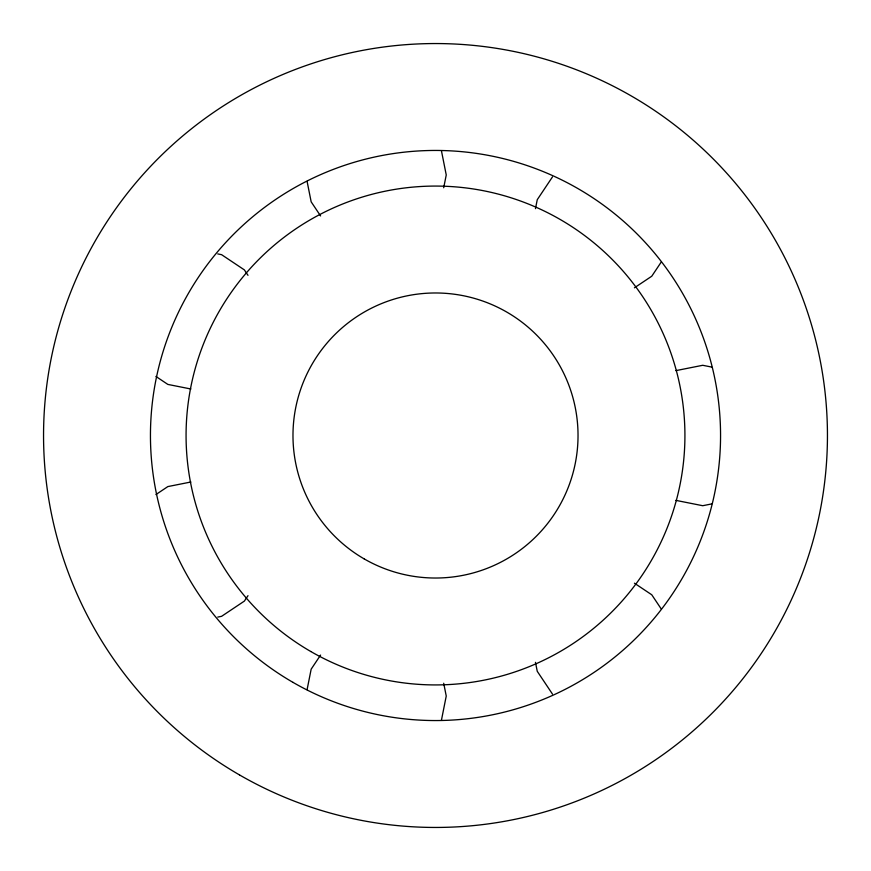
<?xml version="1.0" encoding="UTF-8"?>
<svg xmlns="http://www.w3.org/2000/svg" width="871" height="871" viewBox="0 0 871 871"><rect width="100%" height="100%" fill="white"/><g stroke="black" fill="none" stroke-linecap="round" stroke-linejoin="round"><path stroke-width="1.31" d="M307.093 689.636L311.165 669.168L320.582 655.068M443.698 187.755L446.246 174.962L441.412 150.65M535.469 208.648L537.255 199.699L552.475 176.911M441.412 720.35L446.246 696.038L443.698 683.245M247.995 595.677L244.37 601.099L221.593 616.32L217.761 617.082M661.187 262.117L651.769 276.216L634.415 287.811M155.92 494.554L167.853 486.584L190.891 482.001M675.874 370.632L702.734 365.287L711.694 367.072M711.694 503.928L702.734 505.713L675.874 500.368M217.761 253.918L221.593 254.68L244.37 269.901L247.995 275.323M190.891 388.999L167.853 384.416L155.92 376.446M634.415 583.189L651.769 594.784L661.187 608.883M320.582 215.932L311.165 201.832L307.093 181.364M552.475 694.089L537.255 671.301L535.469 662.352M292.972 682.363A285.057 285.057 0 0 0 720.557 435.5A285.057 285.057 0 0 0 292.972 188.637A285.057 285.057 0 0 0 292.972 682.363M239.525 774.94A391.95 391.95 0 0 0 827.45 435.5A391.95 391.95 0 0 0 239.525 96.06A391.95 391.95 0 0 0 239.525 774.94M364.241 558.932A142.528 142.528 0 0 0 578.028 435.5A142.528 142.528 0 0 0 364.241 312.068A142.528 142.528 0 0 0 364.241 558.932M310.784 651.508A249.422 249.422 0 0 0 684.922 435.5A249.422 249.422 0 0 0 310.784 219.492A249.422 249.422 0 0 0 310.784 651.508"/></g></svg>
